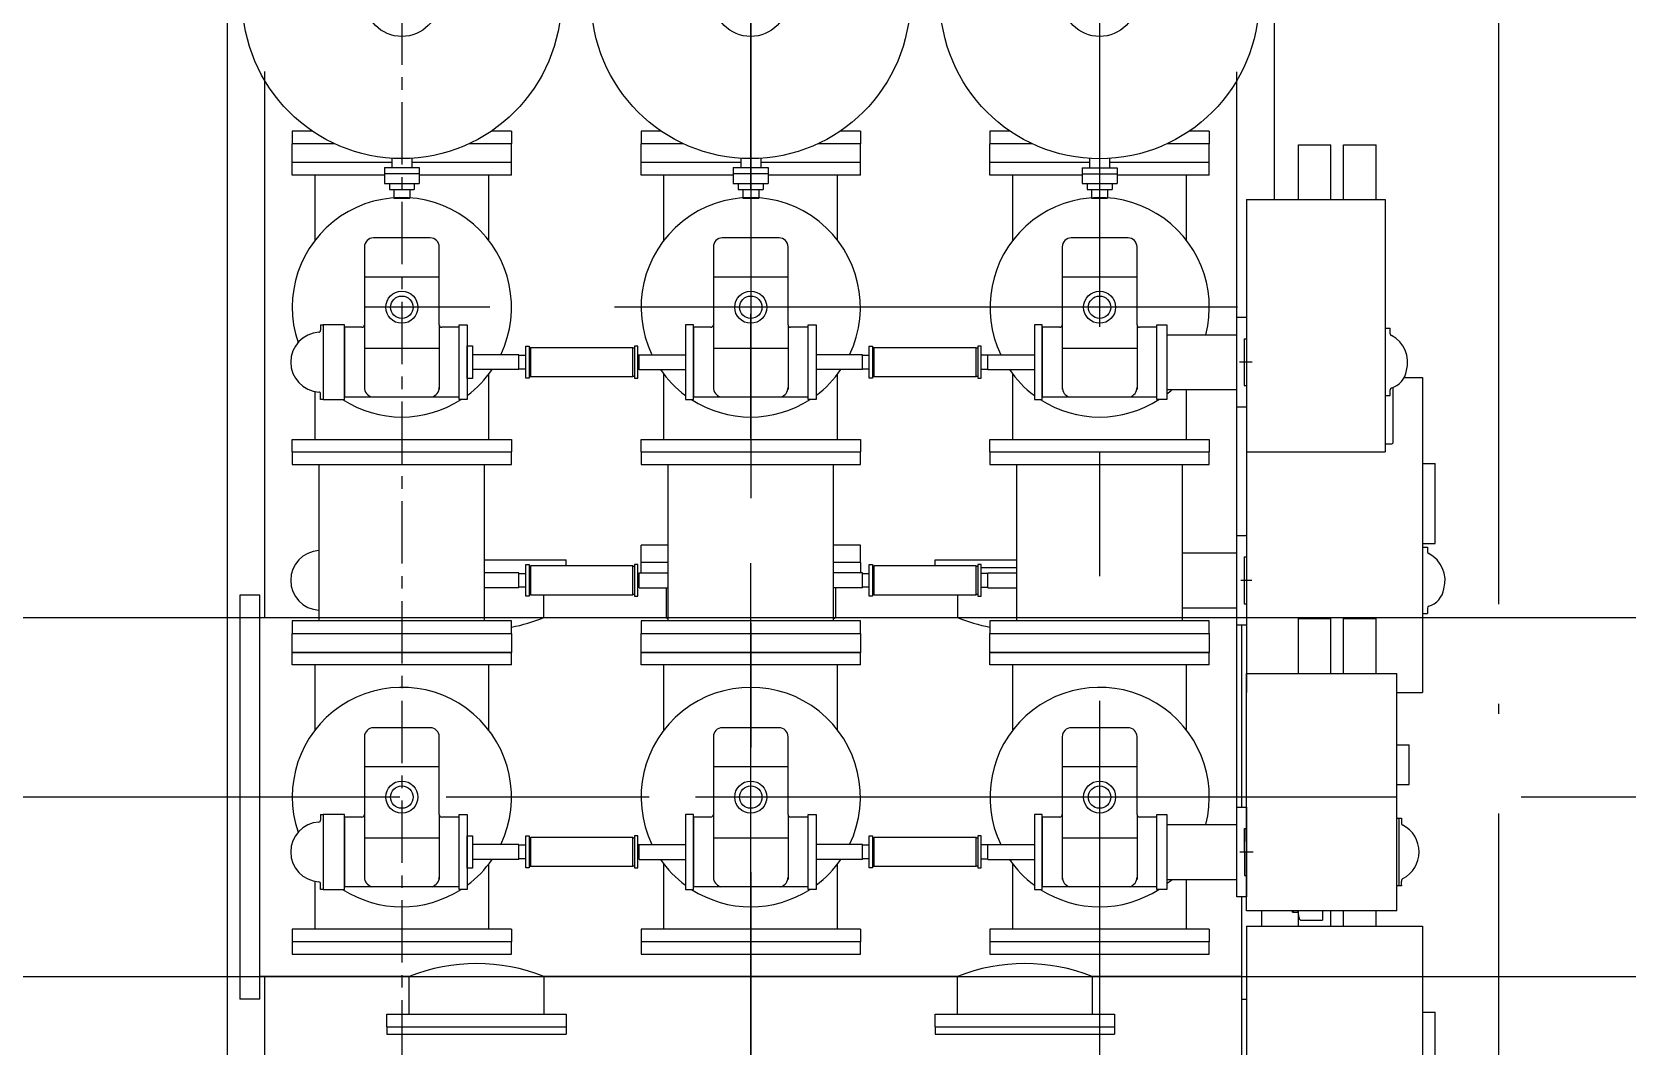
# Model space of a CAD drawing. Extents: x -61205 to 26665, y -81742 to 98141.
# Drawn here: x -16101 to -12901, y 65928 to 67962 of the extents above; entities that cross this region are included whole.
import ezdxf

# ---------------------------------------------------------------- set-up
doc = ezdxf.new("R2010")
doc.units = 0
doc.header["$LTSCALE"] = 1000
doc.header["$MEASUREMENT"] = 0
for name, pattern in [('CENTER', [2, 1.25, -0.25, 0.25, -0.25]), ('CENTER2', [1.125, 0.75, -0.125, 0.125, -0.125]), ('DOTE', [2.42, 2, -0.2, 0.02, -0.2]), ('G', [2, 1.25, -0.25, 0.25, -0.25])]:
    doc.linetypes.add(name, pattern=pattern)
doc.layers.get('0').update_dxf_attribs({"linetype": 'CONTINUOUS'})
doc.layers.get('DEFPOINTS').update_dxf_attribs({"linetype": 'CONTINUOUS'})
for name, color, linetype in [('01', 7, 'CONTINUOUS'), ('02', 1, 'CONTINUOUS'), ('05', 4, 'G'), ('DOTE', 7, 'CENTER')]:
    doc.layers.add(name, color=color, linetype=linetype)

# ---------------------------------------------------------------- blocks, each defined once
blk = doc.blocks.new('户内倒装PT俯视图')
at = {"layer": '01'}
for p, q in [((-515, 166), (-535, 166)), ((-535, 166), (-535, 0)), ((-515, 156), (-515, 166)), ((-515, 156), (-515, 0)), ((-340, 156), (-515, 156)), ((-340, 156), (-340, 78)), ((-340, -78), (-340, 78)), ((-340, 78), (-310.3, 78)), ((338, -35), (338, 35)), ((338, 35), (350, 35)), ((350, -35), (350, 35)), ((350, 35), (370, 35)), ((370, -35), (370, 35)), ((-535, -166), (-535, 0)), ((-515, -156), (-515, 0)), ((319.4, 20), (338, 20)), ((370, 25), (382, 25)), ((382, -25), (382, 25)), ((382, 16), (399, 16)), ((399, -16), (399, 16)), ((319.4, -20), (338, -20)), ((370, -25), (382, -25)), ((382, -16), (399, -16)), ((338, -35), (350, -35)), ((350, -35), (370, -35)), ((-340, -156), (-340, -78)), ((-340, -78), (-310.3, -78)), ((-515, -156), (-515, -166)), ((-340, -156), (-515, -156)), ((-515, -166), (-535, -166))]:
    blk.add_line(p, q, dxfattribs=at)
for radius in [320, 75, 37.5]:
    blk.add_circle((0, 0), radius, dxfattribs=at)
blk = doc.blocks.new('连接架1')
at = {"layer": '01'}
for p, q in [((-55, -20), (-55, -160)), ((55, -20), (55, -160))]:
    blk.add_line(p, q, dxfattribs=at)
for points in [[(-75, 0), (75, 0), (75, -20), (-75, -20)], [(-90, -160), (90, -160), (90, -180), (-90, -180)]]:
    blk.add_lwpolyline(points, close=True, dxfattribs=at)
blk = doc.blocks.new('角隔CJK机构2')
at = {"layer": '01'}
for p, q in [((-118, 0), (358, 0)), ((0, 4.5), (-47, 4.5)), ((-47, 4.5), (-47, 0)), ((0, 4.5), (47, 4.5)), ((47, 4.5), (21, 4.5)), ((47, 4.5), (47, 0)), ((358, 0), (358, -301)), ((-118, -301), (-118, 0)), ((-47, 0), (-47.5, 0)), ((47, 0), (47.5, 0)), ((-121, -91.9), (-121, -101.3)), ((-121, -91.9), (-119, -91.9)), ((-121, -91.9), (-121, -101.3)), ((-121, -94.9), (-121, -92.4)), ((-119, -91.9), (-118, -91.9)), ((-137, -110.1), (-137, -151.9)), ((-132.4, -105.1), (-123.7, -104.3)), ((358, -103.8), (468, -103.8)), ((468, -103.8), (468, -168.8)), ((-118, -151.9), (-137, -151.9)), ((358, -168.8), (468, -168.8)), ((358, -194.6), (468, -194.6)), ((468, -194.6), (468, -259.6)), ((358, -259.6), (468, -259.6)), ((-118, -301), (358, -301)), ((-68, -311), (-68, -301)), ((-68, -306), (68, -306)), ((-66.5, -311), (-68, -311)), ((-66.5, -311), (-59.5, -311)), ((-57.1, -311), (-59.5, -311)), ((68, -311), (57.1, -311)), ((68, -301), (68, -311)), ((135, -301), (135, -326)), ((215, -301), (215, -326)), ((135, -326), (215, -326))]:
    blk.add_line(p, q, dxfattribs=at)
for centre, radius, start, end in [((-132, -110.1), 5, 95, 180), ((-124, -101.3), 3, 275, 0), ((-57.1, -315), 4, 26.9444, 90), ((0, -286), 60, 206.9444, 333.0556), ((57.1, -315), 4, 90, 153.0556)]:
    blk.add_arc(centre, radius, start, end, dxfattribs=at)
at = {"layer": '05'}
blk.add_line((0, 13.7), (0, -13.2), dxfattribs=at)
blk = doc.blocks.new('轴连装配511125015H01')
at = {"layer": '01'}
for p, q in [((-29.5, -215), (-29.5, -10)), ((-29.5, -10), (29.5, -10)), ((-28.5, -7), (-28.5, -10)), ((28.5, -10), (28.5, -7)), ((29.5, -10), (29.5, -215)), ((-29.5, -215), (29.5, -215)), ((-28.5, -218), (-28.5, -215)), ((28.5, -215), (28.5, -218))]:
    blk.add_line(p, q, dxfattribs=at)
for points in [[(32, 0), (32, -7), (-32, -7), (-32, 0)], [(32, -225), (32, -218), (-32, -218), (-32, -225)]]:
    blk.add_lwpolyline(points, close=True, dxfattribs=at)
blk = doc.blocks.new('分合指示罩')
at = {"layer": '01'}
for p, q in [((-75, 5), (-63.9, 5)), ((-75, 0), (-75, 5)), ((75, 0), (-75, 0)), ((75, 5), (63.9, 5)), ((75, 5), (75, 0))]:
    blk.add_line(p, q, dxfattribs=at)
for centre, radius, start, end in [((0, 5), 60, 3.5833, 176.4167), ((-63.9, 9), 4, 270, 356.4167), ((63.9, 9), 4, 183.5833, 270)]:
    blk.add_arc(centre, radius, start, end, dxfattribs=at)
blk = doc.blocks.new('普通接地电动机构2')
at = {"layer": '01', "ltscale": 10}
for p, q in [((326, 0), (-180, 0)), ((-180, 0), (-180, -278)), ((-47, 5), (-47, 0)), ((47, 5), (-47, 5)), ((47, 5), (47, 0)), ((326, 0), (326, -278)), ((326, 0), (326, -278))]:
    blk.add_line(p, q, dxfattribs=at)
at = {"layer": '01'}
for p, q in [((326, -103.8), (436, -103.8)), ((436, -103.8), (436, -168.8)), ((326, -168.8), (436, -168.8)), ((326, -194.6), (436, -194.6)), ((436, -194.6), (436, -259.6)), ((326, -278), (-180, -278)), ((-163.9, -278), (-163.9, -290)), ((-163.9, -278), (-163.9, -290)), ((-156.9, -278), (-163.9, -278)), ((-80.3, -278), (-156.9, -278)), ((-66.5, -278.1), (-66.5, -288.1)), ((68, -278.1), (68, -288.1)), ((326, -259.6), (436, -259.6)), ((-159.9, -294), (-50.7, -294)), ((-66.5, -288.1), (-55.5, -288.1)), ((57.1, -288.1), (68, -288.1))]:
    blk.add_line(p, q, dxfattribs=at)
for centre, radius, start, end in [((-159.9, -290), 4, 180, 270), ((-55.5, -292.1), 4, 26.9444, 90), ((-10.7, -278.1), 43, 196.4381, 261.6634), ((0, -263.1), 60, 253.5961, 333.0556), ((57.1, -292.1), 4, 90, 153.0556)]:
    blk.add_arc(centre, radius, start, end, dxfattribs=at)
at = {"layer": '05', "color": 1, "linetype": 'CENTER2', "lineweight": -3}
blk.add_line((0, -11), (0, 14.5), dxfattribs=at)

msp = doc.modelspace()

# ---------------------------------------------------------------- linework, layer by layer
at = {"layer": '01'}
for p, q in [((-15633.954, 66787.665, -0.001), (-15633.954, 67882.087, -0.001)), ((-13683.954, 67389.603, -0.001), (-13683.954, 67881.964, -0.001)), ((-15538.328, 67762.603, -0.001), (-15578.954, 67762.603, -0.001)), ((-15578.954, 67762.603, -0.001), (-15578.954, 67737.603, -0.001)), ((-15138.954, 67762.603, -0.001), (-15179.58, 67762.603, -0.001)), ((-15138.954, 67762.603, -0.001), (-15138.954, 67737.603, -0.001)), ((-14878.954, 67762.603, -0.001), (-14878.954, 67737.603, -0.001)), ((-14838.328, 67762.603, -0.001), (-14878.954, 67762.603, -0.001)), ((-14438.954, 67762.603, -0.001), (-14479.58, 67762.603, -0.001)), ((-14438.954, 67762.603, -0.001), (-14438.954, 67737.603, -0.001)), ((-14178.954, 67762.603, -0.001), (-14178.954, 67737.603, -0.001)), ((-14138.328, 67762.603, -0.001), (-14178.954, 67762.603, -0.001)), ((-13738.954, 67762.603, -0.001), (-13779.58, 67762.603, -0.001)), ((-13738.954, 67762.603, -0.001), (-13738.954, 67737.603, -0.001)), ((-15578.954, 67699.603, -0.001), (-15578.954, 67737.603, -0.001)), ((-15494.232, 67737.603, -0.001), (-15578.954, 67737.603, -0.001)), ((-15138.954, 67737.603, -0.001), (-15223.677, 67737.603, -0.001)), ((-15138.954, 67699.603, -0.001), (-15138.954, 67737.603, -0.001)), ((-14878.954, 67699.603, -0.001), (-14878.954, 67737.603, -0.001)), ((-14794.232, 67737.603, -0.001), (-14878.954, 67737.603, -0.001)), ((-14438.954, 67737.603, -0.001), (-14523.677, 67737.603, -0.001)), ((-14438.954, 67699.603, -0.001), (-14438.954, 67737.603, -0.001)), ((-14178.954, 67699.603, -0.001), (-14178.954, 67737.603, -0.001)), ((-14094.232, 67737.603, -0.001), (-14178.954, 67737.603, -0.001)), ((-13738.954, 67737.603, -0.001), (-13823.677, 67737.603, -0.001)), ((-13738.954, 67699.603, -0.001), (-13738.954, 67737.603, -0.001)), ((-15578.954, 67674.603, -0.001), (-15578.954, 67699.603, -0.001)), ((-15378.954, 67699.603, -0.001), (-15578.954, 67699.603, -0.001)), ((-15138.954, 67699.603, -0.001), (-15338.954, 67699.603, -0.001)), ((-15138.954, 67674.603, -0.001), (-15138.954, 67699.603, -0.001)), ((-14678.954, 67699.603, -0.001), (-14878.954, 67699.603, -0.001)), ((-14878.954, 67674.603, -0.001), (-14878.954, 67699.603, -0.001)), ((-14438.954, 67699.603, -0.001), (-14638.954, 67699.603, -0.001)), ((-14438.954, 67674.603, -0.001), (-14438.954, 67699.603, -0.001)), ((-14178.954, 67674.603, -0.001), (-14178.954, 67699.603, -0.001)), ((-13978.954, 67699.603, -0.001), (-14178.954, 67699.603, -0.001)), ((-13738.954, 67699.603, -0.001), (-13938.954, 67699.603, -0.001)), ((-13738.954, 67674.603, -0.001), (-13738.954, 67699.603, -0.001)), ((-15393.954, 67674.603, -0.001), (-15578.954, 67674.603, -0.001)), ((-15533.154, 67543.97, -0.001), (-15533.154, 67674.603, -0.001)), ((-15138.954, 67674.603, -0.001), (-15323.954, 67674.603, -0.001)), ((-15184.754, 67543.97, -0.001), (-15184.754, 67674.603, -0.001)), ((-14693.954, 67674.603, -0.001), (-14878.954, 67674.603, -0.001)), ((-14833.154, 67543.97, -0.001), (-14833.154, 67674.603, -0.001)), ((-14438.954, 67674.603, -0.001), (-14623.954, 67674.603, -0.001)), ((-14484.754, 67543.97, -0.001), (-14484.754, 67674.603, -0.001)), ((-13993.954, 67674.603, -0.001), (-14178.954, 67674.603, -0.001)), ((-14133.154, 67543.97, -0.001), (-14133.154, 67674.603, -0.001)), ((-13738.954, 67674.603, -0.001), (-13923.954, 67674.603, -0.001)), ((-13784.754, 67543.97, -0.001), (-13784.754, 67674.603, -0.001)), ((-15301.954, 67548.603, -0.001), (-15415.954, 67548.603, -0.001)), ((-14601.954, 67548.603, -0.001), (-14715.954, 67548.603, -0.001)), ((-13901.954, 67548.603, -0.001), (-14015.954, 67548.603, -0.001)), ((-15433.954, 67530.603, -0.001), (-15433.954, 67374.603, -0.001)), ((-15283.954, 67374.603, -0.001), (-15283.954, 67530.603, -0.001)), ((-14733.954, 67530.603, -0.001), (-14733.954, 67374.603, -0.001)), ((-14583.954, 67374.603, -0.001), (-14583.954, 67530.603, -0.001)), ((-14033.954, 67530.603, -0.001), (-14033.954, 67374.603, -0.001)), ((-13883.954, 67374.603, -0.001), (-13883.954, 67530.603, -0.001)), ((-15433.954, 67470.596, -0.001), (-15283.954, 67470.596, -0.001)), ((-14733.954, 67470.596, -0.001), (-14583.954, 67470.596, -0.001)), ((-14033.954, 67470.596, -0.001), (-13883.954, 67470.596, -0.001)), ((-15516.954, 67374.603, -0.001), (-15516.954, 67224.603, -0.001)), ((-15473.954, 67374.603, -0.001), (-15516.954, 67374.603, -0.001)), ((-15473.954, 67224.603, -0.001), (-15473.954, 67374.603, -0.001)), ((-15433.968, 67374.231, -0.001), (-15433.954, 67299.603, -0.001)), ((-15283.94, 67374.231, -0.001), (-15283.954, 67299.603, -0.001)), ((-14733.968, 67374.231, -0.001), (-14733.954, 67299.603, -0.001)), ((-14583.94, 67374.231, -0.001), (-14583.954, 67299.603, -0.001)), ((-14033.968, 67374.231, -0.001), (-14033.954, 67299.603, -0.001)), ((-13883.94, 67374.231, -0.001), (-13883.954, 67299.603, -0.001)), ((-15473.954, 67369.603, -0.001), (-15473.954, 67229.603, -0.001)), ((-15438.954, 67369.603, -0.001), (-15473.954, 67369.603, -0.001)), ((-15243.954, 67369.603, -0.001), (-15278.954, 67369.603, -0.001)), ((-15243.954, 67225.103, -0.001), (-15243.954, 67369.603, -0.001)), ((-14773.954, 67369.603, -0.001), (-14773.954, 67229.603, -0.001)), ((-14738.954, 67369.603, -0.001), (-14773.954, 67369.603, -0.001)), ((-14543.954, 67369.603, -0.001), (-14578.954, 67369.603, -0.001)), ((-14543.954, 67225.103, -0.001), (-14543.954, 67369.603, -0.001)), ((-14038.954, 67369.603, -0.001), (-14073.954, 67369.603, -0.001)), ((-14073.954, 67369.603, -0.001), (-14073.954, 67229.603, -0.001)), ((-13843.954, 67369.603, -0.001), (-13878.954, 67369.603, -0.001)), ((-13843.954, 67225.103, -0.001), (-13843.954, 67369.603, -0.001)), ((-15433.909, 67327.793, -0.001), (-15283.999, 67327.621, -0.001)), ((-15227.954, 67267.103, -0.001), (-15227.954, 67332.103, -0.001)), ((-15227.954, 67332.103, -0.001), (-15216.954, 67332.103, -0.001)), ((-15216.954, 67332.103, -0.001), (-15216.954, 67267.103, -0.001)), ((-15123.954, 67314.603, -0.001), (-15216.954, 67314.603, -0.001)), ((-15123.954, 67284.603, -0.001), (-15123.954, 67314.603, -0.001)), ((-15123.954, 67285.603, -0.001), (-15123.954, 67313.603, -0.001)), ((-15123.954, 67313.603, -0.001), (-15110.454, 67313.603, -0.001)), ((-14882.954, 67313.603, -0.001), (-14885.454, 67313.603, -0.001)), ((-14882.954, 67284.603, -0.001), (-14882.954, 67314.603, -0.001)), ((-14882.954, 67314.603, -0.001), (-14789.954, 67314.603, -0.001)), ((-14882.954, 67285.603, -0.001), (-14882.954, 67313.603, -0.001)), ((-14733.909, 67327.793, -0.001), (-14583.999, 67327.621, -0.001)), ((-14434.954, 67314.603, -0.001), (-14527.954, 67314.603, -0.001)), ((-14434.954, 67284.603, -0.001), (-14434.954, 67314.603, -0.001)), ((-14434.954, 67313.603, -0.001), (-14421.454, 67313.603, -0.001)), ((-14434.954, 67285.603, -0.001), (-14434.954, 67313.603, -0.001)), ((-14182.954, 67313.603, -0.001), (-14196.454, 67313.603, -0.001)), ((-14182.954, 67314.603, -0.001), (-14089.954, 67314.603, -0.001)), ((-14182.954, 67284.603, -0.001), (-14182.954, 67314.603, -0.001)), ((-14182.954, 67285.603, -0.001), (-14182.954, 67313.603, -0.001)), ((-14033.909, 67327.793, -0.001), (-13883.999, 67327.621, -0.001)), ((-15433.954, 67299.603, -0.001), (-15433.954, 67244.603, -0.001)), ((-15283.954, 67299.603, -0.001), (-15283.954, 67244.603, -0.001)), ((-15123.954, 67284.603, -0.001), (-15216.954, 67284.603, -0.001)), ((-15110.454, 67285.603, -0.001), (-15123.954, 67285.603, -0.001)), ((-14885.454, 67285.603, -0.001), (-14882.954, 67285.603, -0.001)), ((-14882.954, 67284.603, -0.001), (-14789.954, 67284.603, -0.001)), ((-14733.954, 67299.603, -0.001), (-14733.954, 67244.603, -0.001)), ((-14583.954, 67299.603, -0.001), (-14583.954, 67244.603, -0.001)), ((-14434.954, 67284.603, -0.001), (-14527.954, 67284.603, -0.001)), ((-14421.454, 67285.603, -0.001), (-14434.954, 67285.603, -0.001)), ((-14196.454, 67285.603, -0.001), (-14182.954, 67285.603, -0.001)), ((-14182.954, 67284.603, -0.001), (-14089.954, 67284.603, -0.001)), ((-14033.954, 67299.603, -0.001), (-14033.954, 67244.603, -0.001)), ((-13883.954, 67299.603, -0.001), (-13883.954, 67244.603, -0.001)), ((-15216.954, 67267.103, -0.001), (-15227.954, 67267.103, -0.001)), ((-15184.754, 67144.603, -0.001), (-15184.754, 67275.237, -0.001)), ((-14833.154, 67144.603, -0.001), (-14833.154, 67275.237, -0.001)), ((-14484.754, 67144.603, -0.001), (-14484.754, 67275.237, -0.001)), ((-14133.154, 67144.603, -0.001), (-14133.154, 67275.237, -0.001)), ((-13784.754, 67144.603, -0.001), (-13784.754, 67244.603, -0.001)), ((-13310.954, 67269.165, -0.001), (-13310.954, 66637.165, -0.001)), ((-15533.154, 67144.603, -0.001), (-15533.154, 67240.658, -0.001)), ((-15516.954, 67224.603, -0.001), (-15473.954, 67224.603, -0.001)), ((-15243.954, 67229.603, -0.001), (-15473.954, 67229.603, -0.001)), ((-14543.954, 67229.603, -0.001), (-14773.954, 67229.603, -0.001)), ((-13843.954, 67229.603, -0.001), (-14073.954, 67229.603, -0.001)), ((-13683.954, 66952.165, -0.001), (-13683.954, 67209.603, -0.001)), ((-15578.954, 67119.603, -0.001), (-15578.954, 67144.603, -0.001)), ((-15578.954, 67144.603, -0.001), (-15138.954, 67144.603, -0.001)), ((-15578.954, 67119.603, -0.001), (-15578.954, 67094.603, -0.001)), ((-15578.954, 67119.603, -0.001), (-15138.954, 67119.603, -0.001)), ((-15138.954, 67144.603, -0.001), (-15138.954, 67119.603, -0.001)), ((-15138.954, 67094.603, -0.001), (-15138.954, 67119.603, -0.001)), ((-14878.954, 67119.603, -0.001), (-14878.954, 67144.603, -0.001)), ((-14878.954, 67144.603, -0.001), (-14438.954, 67144.603, -0.001)), ((-14878.954, 67119.603, -0.001), (-14878.954, 67094.603, -0.001)), ((-14878.954, 67119.603, -0.001), (-14438.954, 67119.603, -0.001)), ((-14438.954, 67144.603, -0.001), (-14438.954, 67119.603, -0.001)), ((-14438.954, 67094.603, -0.001), (-14438.954, 67119.603, -0.001)), ((-14178.954, 67144.603, -0.001), (-13738.954, 67144.603, -0.001)), ((-14178.954, 67119.603, -0.001), (-14178.954, 67144.603, -0.001)), ((-14178.954, 67119.603, -0.001), (-13738.954, 67119.603, -0.001)), ((-14178.954, 67119.603, -0.001), (-14178.954, 67094.603, -0.001)), ((-13738.954, 67144.603, -0.001), (-13738.954, 67119.603, -0.001)), ((-13738.954, 67094.603, -0.001), (-13738.954, 67119.603, -0.001)), ((-15578.954, 67094.603, -0.001), (-15138.954, 67094.603, -0.001)), ((-14878.954, 67094.603, -0.001), (-14438.954, 67094.603, -0.001)), ((-14178.954, 67094.603, -0.001), (-13738.954, 67094.603, -0.001)), ((-13310.954, 67096.165, -0.001), (-13285.905, 67096.165, -0.001)), ((-13310.954, 67096.165, -0.001), (-13285.905, 67096.165, -0.001)), ((-13285.905, 66936.165, -0.001), (-13285.905, 67096.165, -0.001)), ((-14878.954, 66897.665, -0.001), (-14878.954, 66932.665, -0.001)), ((-14824.954, 66932.665, -0.001), (-14878.954, 66932.665, -0.001)), ((-14438.954, 66932.665, -0.001), (-14492.954, 66932.665, -0.001)), ((-14438.954, 66897.665, -0.001), (-14438.954, 66932.665, -0.001)), ((-13310.954, 66936.165, -0.001), (-13285.905, 66936.165, -0.001)), ((-13310.875, 66928.622, -0.001), (-13300.875, 66928.622, -0.001)), ((-13300.875, 66928.622, -0.001), (-13300.875, 66919.218, -0.001)), ((-15192.954, 66903.103, -0.001), (-15028.954, 66903.103, -0.001)), ((-15028.954, 66891.665, -0.001), (-15028.954, 66903.103, -0.001)), ((-14878.954, 66877.165, -0.001), (-14878.954, 66897.665, -0.001)), ((-14824.954, 66897.665, -0.001), (-14878.954, 66897.665, -0.001)), ((-14438.954, 66897.665, -0.001), (-14492.954, 66897.665, -0.001)), ((-14438.954, 66897.665, -0.001), (-14438.954, 66877.165, -0.001)), ((-14288.954, 66903.103, -0.001), (-14124.954, 66903.103, -0.001)), ((-14288.954, 66891.665, -0.001), (-14288.954, 66903.103, -0.001)), ((-13792.954, 66917.165, -0.001), (-13683.954, 66917.165, -0.001)), ((-15123.954, 66877.165, -0.001), (-15192.954, 66877.165, -0.001)), ((-15123.954, 66847.165, -0.001), (-15123.954, 66877.165, -0.001)), ((-15123.954, 66876.165, -0.001), (-15110.454, 66876.165, -0.001)), ((-15123.954, 66848.165, -0.001), (-15123.954, 66876.165, -0.001)), ((-14882.954, 66876.165, -0.001), (-14885.454, 66876.165, -0.001)), ((-14882.954, 66847.165, -0.001), (-14882.954, 66877.165, -0.001)), ((-14882.954, 66877.165, -0.001), (-14824.954, 66877.165, -0.001)), ((-14882.954, 66848.165, -0.001), (-14882.954, 66876.165, -0.001)), ((-14434.954, 66877.165, -0.001), (-14492.954, 66877.165, -0.001)), ((-14434.954, 66847.165, -0.001), (-14434.954, 66877.165, -0.001)), ((-14434.954, 66876.165, -0.001), (-14421.454, 66876.165, -0.001)), ((-14434.954, 66848.165, -0.001), (-14434.954, 66876.165, -0.001)), ((-14196.454, 66888.103, -0.001), (-14124.954, 66888.103, -0.001)), ((-14182.954, 66876.165, -0.001), (-14196.454, 66876.165, -0.001)), ((-14182.954, 66877.165, -0.001), (-14124.954, 66877.165, -0.001)), ((-14182.954, 66847.165, -0.001), (-14182.954, 66877.165, -0.001)), ((-14182.954, 66848.165, -0.001), (-14182.954, 66876.165, -0.001)), ((-15683.954, 66832.665, -0.001), (-15683.954, 66022.665, -0.001)), ((-15643.954, 66832.665, -0.001), (-15683.954, 66832.665, -0.001)), ((-15643.954, 66022.665, -0.001), (-15643.954, 66832.665, -0.001)), ((-15123.954, 66847.165, -0.001), (-15192.954, 66847.165, -0.001)), ((-15110.454, 66848.165, -0.001), (-15123.954, 66848.165, -0.001)), ((-15073.954, 66787.665, -0.001), (-15073.954, 66832.665, -0.001)), ((-14885.454, 66848.165, -0.001), (-14882.954, 66848.165, -0.001)), ((-14882.954, 66847.165, -0.001), (-14824.954, 66847.165, -0.001)), ((-14828.954, 66847.165, -0.001), (-14828.954, 66787.665, -0.001)), ((-14434.954, 66847.165, -0.001), (-14492.954, 66847.165, -0.001)), ((-14488.954, 66847.165, -0.001), (-14488.954, 66787.665, -0.001)), ((-14421.454, 66848.165, -0.001), (-14434.954, 66848.165, -0.001)), ((-14243.954, 66832.665, -0.001), (-14243.954, 66787.665, -0.001)), ((-14196.454, 66848.165, -0.001), (-14182.954, 66848.165, -0.001)), ((-14182.954, 66847.165, -0.001), (-14124.954, 66847.165, -0.001)), ((-13792.954, 66807.165, -0.001), (-13683.954, 66807.165, -0.001)), ((-13310.875, 66795.708, -0.001), (-13300.875, 66795.708, -0.001)), ((-13300.875, 66806.655, -0.001), (-13300.875, 66795.708, -0.001)), ((-32331.954, 66787.665, -0.001), (-7608.954, 66787.665, -0.001)), ((-15643.954, 66787.665, -0.001), (-15524.954, 66787.665, -0.001)), ((-15578.954, 66780.665, -0.001), (-15578.954, 66755.665, -0.001)), ((-15138.954, 66780.665, -0.001), (-15578.954, 66780.665, -0.001)), ((-15138.954, 66755.665, -0.001), (-15138.954, 66780.665, -0.001)), ((-15073.954, 66787.665, -0.001), (-14828.954, 66787.665, -0.001)), ((-14878.954, 66780.665, -0.001), (-14878.954, 66755.665, -0.001)), ((-14438.954, 66780.665, -0.001), (-14878.954, 66780.665, -0.001)), ((-14488.954, 66787.665, -0.001), (-14243.954, 66787.665, -0.001)), ((-14438.954, 66755.665, -0.001), (-14438.954, 66780.665, -0.001)), ((-13738.954, 66780.665, -0.001), (-14178.954, 66780.665, -0.001)), ((-14178.954, 66780.665, -0.001), (-14178.954, 66755.665, -0.001)), ((-13792.954, 66787.665, -0.001), (-13683.954, 66787.665, -0.001)), ((-13738.954, 66755.665, -0.001), (-13738.954, 66780.665, -0.001)), ((-13683.954, 66407.665, -0.001), (-13683.954, 66772.165, -0.001)), ((-13673.954, 66407.665, -0.001), (-13673.954, 66772.165, -0.001)), ((-15578.954, 66717.665, -0.001), (-15578.954, 66755.665, -0.001)), ((-15578.954, 66755.665, -0.001), (-15138.954, 66755.665, -0.001)), ((-15138.954, 66755.665, -0.001), (-15138.954, 66717.665, -0.001)), ((-14878.954, 66717.665, -0.001), (-14878.954, 66755.665, -0.001)), ((-14878.954, 66755.665, -0.001), (-14438.954, 66755.665, -0.001)), ((-14438.954, 66755.665, -0.001), (-14438.954, 66717.665, -0.001)), ((-14178.954, 66755.665, -0.001), (-13738.954, 66755.665, -0.001)), ((-14178.954, 66717.665, -0.001), (-14178.954, 66755.665, -0.001)), ((-13738.954, 66755.665, -0.001), (-13738.954, 66717.665, -0.001)), ((-15578.954, 66692.665, -0.001), (-15578.954, 66717.665, -0.001)), ((-15578.954, 66717.665, -0.001), (-15138.954, 66717.665, -0.001)), ((-15138.954, 66717.665, -0.001), (-15578.954, 66717.665, -0.001)), ((-15138.954, 66692.665, -0.001), (-15138.954, 66717.665, -0.001)), ((-14878.954, 66692.665, -0.001), (-14878.954, 66717.665, -0.001)), ((-14878.954, 66717.665, -0.001), (-14438.954, 66717.665, -0.001)), ((-14438.954, 66717.665, -0.001), (-14878.954, 66717.665, -0.001)), ((-14438.954, 66692.665, -0.001), (-14438.954, 66717.665, -0.001)), ((-14178.954, 66717.665, -0.001), (-13738.954, 66717.665, -0.001)), ((-13738.954, 66717.665, -0.001), (-14178.954, 66717.665, -0.001)), ((-14178.954, 66692.665, -0.001), (-14178.954, 66717.665, -0.001)), ((-13738.954, 66692.665, -0.001), (-13738.954, 66717.665, -0.001)), ((-15138.954, 66692.665, -0.001), (-15578.954, 66692.665, -0.001)), ((-15533.154, 66562.031, -0.001), (-15533.154, 66692.665, -0.001)), ((-15184.754, 66562.031, -0.001), (-15184.754, 66692.665, -0.001)), ((-14438.954, 66692.665, -0.001), (-14878.954, 66692.665, -0.001)), ((-14833.154, 66562.031, -0.001), (-14833.154, 66692.665, -0.001)), ((-14484.754, 66562.031, -0.001), (-14484.754, 66692.665, -0.001)), ((-13738.954, 66692.665, -0.001), (-14178.954, 66692.665, -0.001)), ((-14133.154, 66562.031, -0.001), (-14133.154, 66692.665, -0.001)), ((-13784.754, 66562.031, -0.001), (-13784.754, 66692.665, -0.001)), ((-15433.954, 66548.665, -0.001), (-15433.954, 66392.665, -0.001)), ((-15301.954, 66566.665, -0.001), (-15415.954, 66566.665, -0.001)), ((-15283.954, 66392.665, -0.001), (-15283.954, 66548.665, -0.001)), ((-14733.954, 66548.665, -0.001), (-14733.954, 66392.665, -0.001)), ((-14601.954, 66566.665, -0.001), (-14715.954, 66566.665, -0.001)), ((-14583.954, 66392.665, -0.001), (-14583.954, 66548.665, -0.001)), ((-14033.954, 66548.665, -0.001), (-14033.954, 66392.665, -0.001)), ((-13901.954, 66566.665, -0.001), (-14015.954, 66566.665, -0.001)), ((-13883.954, 66392.665, -0.001), (-13883.954, 66548.665, -0.001)), ((-15433.954, 66488.657, -0.001), (-15283.954, 66488.657, -0.001)), ((-14733.954, 66488.657, -0.001), (-14583.954, 66488.657, -0.001)), ((-14033.954, 66488.657, -0.001), (-13883.954, 66488.657, -0.001)), ((-15516.954, 66392.665, -0.001), (-15516.954, 66242.665, -0.001)), ((-15473.954, 66392.665, -0.001), (-15516.954, 66392.665, -0.001)), ((-15473.954, 66242.665, -0.001), (-15473.954, 66392.665, -0.001)), ((-15438.954, 66387.665, -0.001), (-15473.954, 66387.665, -0.001)), ((-15473.954, 66387.665, -0.001), (-15473.954, 66247.665, -0.001)), ((-15433.968, 66392.292, -0.001), (-15433.954, 66317.665, -0.001)), ((-15283.94, 66392.292, -0.001), (-15283.954, 66317.665, -0.001)), ((-15243.954, 66387.665, -0.001), (-15278.954, 66387.665, -0.001)), ((-15243.954, 66243.165, -0.001), (-15243.954, 66387.665, -0.001)), ((-14773.954, 66387.665, -0.001), (-14773.954, 66247.665, -0.001)), ((-14738.954, 66387.665, -0.001), (-14773.954, 66387.665, -0.001)), ((-14733.968, 66392.292, -0.001), (-14733.954, 66317.665, -0.001)), ((-14583.94, 66392.292, -0.001), (-14583.954, 66317.665, -0.001)), ((-14543.954, 66387.665, -0.001), (-14578.954, 66387.665, -0.001)), ((-14543.954, 66243.165, -0.001), (-14543.954, 66387.665, -0.001)), ((-14038.954, 66387.665, -0.001), (-14073.954, 66387.665, -0.001)), ((-14073.954, 66387.665, -0.001), (-14073.954, 66247.665, -0.001)), ((-14033.968, 66392.292, -0.001), (-14033.954, 66317.665, -0.001)), ((-13883.94, 66392.292, -0.001), (-13883.954, 66317.665, -0.001)), ((-13843.954, 66387.665, -0.001), (-13878.954, 66387.665, -0.001)), ((-13843.954, 66243.165, -0.001), (-13843.954, 66387.665, -0.001)), ((-15227.954, 66285.165, -0.001), (-15227.954, 66350.165, -0.001)), ((-15227.954, 66350.165, -0.001), (-15216.954, 66350.165, -0.001)), ((-15216.954, 66350.165, -0.001), (-15216.954, 66285.165, -0.001)), ((-15433.954, 66317.665, -0.001), (-15433.954, 66262.665, -0.001)), ((-15433.909, 66345.855, -0.001), (-15283.999, 66345.683, -0.001)), ((-15283.954, 66317.665, -0.001), (-15283.954, 66262.665, -0.001)), ((-15123.954, 66332.665, -0.001), (-15216.954, 66332.665, -0.001)), ((-15123.954, 66302.665, -0.001), (-15123.954, 66332.665, -0.001)), ((-15123.954, 66331.665, -0.001), (-15110.454, 66331.665, -0.001)), ((-15123.954, 66303.665, -0.001), (-15123.954, 66331.665, -0.001)), ((-14882.954, 66331.665, -0.001), (-14885.454, 66331.665, -0.001)), ((-14882.954, 66302.665, -0.001), (-14882.954, 66332.665, -0.001)), ((-14882.954, 66332.665, -0.001), (-14789.954, 66332.665, -0.001)), ((-14882.954, 66303.665, -0.001), (-14882.954, 66331.665, -0.001)), ((-14733.954, 66317.665, -0.001), (-14733.954, 66262.665, -0.001)), ((-14733.909, 66345.855, -0.001), (-14583.999, 66345.683, -0.001)), ((-14583.954, 66317.665, -0.001), (-14583.954, 66262.665, -0.001)), ((-14434.954, 66332.665, -0.001), (-14527.954, 66332.665, -0.001)), ((-14434.954, 66302.665, -0.001), (-14434.954, 66332.665, -0.001)), ((-14434.954, 66331.665, -0.001), (-14421.454, 66331.665, -0.001)), ((-14434.954, 66303.665, -0.001), (-14434.954, 66331.665, -0.001)), ((-14182.954, 66331.665, -0.001), (-14196.454, 66331.665, -0.001)), ((-14182.954, 66332.665, -0.001), (-14089.954, 66332.665, -0.001)), ((-14182.954, 66302.665, -0.001), (-14182.954, 66332.665, -0.001)), ((-14182.954, 66303.665, -0.001), (-14182.954, 66331.665, -0.001)), ((-14033.954, 66317.665, -0.001), (-14033.954, 66262.665, -0.001)), ((-14033.909, 66345.855, -0.001), (-13883.999, 66345.683, -0.001)), ((-13883.954, 66317.665, -0.001), (-13883.954, 66262.665, -0.001)), ((-15216.954, 66285.165, -0.001), (-15227.954, 66285.165, -0.001)), ((-15123.954, 66302.665, -0.001), (-15216.954, 66302.665, -0.001)), ((-15184.754, 66162.665, -0.001), (-15184.754, 66293.298, -0.001)), ((-15110.454, 66303.665, -0.001), (-15123.954, 66303.665, -0.001)), ((-14885.454, 66303.665, -0.001), (-14882.954, 66303.665, -0.001)), ((-14882.954, 66302.665, -0.001), (-14789.954, 66302.665, -0.001)), ((-14833.154, 66162.665, -0.001), (-14833.154, 66293.298, -0.001)), ((-14434.954, 66302.665, -0.001), (-14527.954, 66302.665, -0.001)), ((-14484.754, 66162.665, -0.001), (-14484.754, 66293.298, -0.001)), ((-14421.454, 66303.665, -0.001), (-14434.954, 66303.665, -0.001)), ((-14196.454, 66303.665, -0.001), (-14182.954, 66303.665, -0.001)), ((-14182.954, 66302.665, -0.001), (-14089.954, 66302.665, -0.001)), ((-14133.154, 66162.665, -0.001), (-14133.154, 66293.298, -0.001)), ((-15533.154, 66162.665, -0.001), (-15533.154, 66258.72, -0.001)), ((-13784.754, 66162.665, -0.001), (-13784.754, 66262.665, -0.001)), ((-15516.954, 66242.665, -0.001), (-15473.954, 66242.665, -0.001)), ((-15243.954, 66247.665, -0.001), (-15473.954, 66247.665, -0.001)), ((-14543.954, 66247.665, -0.001), (-14773.954, 66247.665, -0.001)), ((-13843.954, 66247.665, -0.001), (-14073.954, 66247.665, -0.001)), ((-13673.954, 66022.665, -0.001), (-13673.954, 66227.665, -0.001)), ((-13673.954, 65852.165, -0.001), (-13673.954, 66227.665, -0.001)), ((-13633.954, 66199.665, -0.001), (-13633.954, 66169.165, -0.001)), ((-13560.152, 66169.165, -0.001), (-13560.152, 66199.665, -0.001)), ((-13495.152, 66169.165, -0.001), (-13495.152, 66199.665, -0.001)), ((-13469.334, 66169.165, -0.001), (-13469.334, 66199.665, -0.001)), ((-13404.334, 66169.165, -0.001), (-13404.334, 66199.665, -0.001)), ((-15578.954, 66162.665, -0.001), (-15578.954, 66137.665, -0.001)), ((-15138.954, 66162.665, -0.001), (-15578.954, 66162.665, -0.001)), ((-15138.954, 66162.665, -0.001), (-15138.954, 66137.665, -0.001)), ((-14878.954, 66162.665, -0.001), (-14878.954, 66137.665, -0.001)), ((-14438.954, 66162.665, -0.001), (-14878.954, 66162.665, -0.001)), ((-14438.954, 66162.665, -0.001), (-14438.954, 66137.665, -0.001)), ((-13738.954, 66162.665, -0.001), (-14178.954, 66162.665, -0.001)), ((-14178.954, 66162.665, -0.001), (-14178.954, 66137.665, -0.001)), ((-13738.954, 66162.665, -0.001), (-13738.954, 66137.665, -0.001)), ((-13310.954, 66169.165, -0.001), (-13310.954, 65537.165, -0.001)), ((-15578.954, 66137.665, -0.001), (-15578.954, 66112.665, -0.001)), ((-15138.954, 66137.665, -0.001), (-15578.954, 66137.665, -0.001)), ((-15138.954, 66112.665, -0.001), (-15138.954, 66137.665, -0.001)), ((-14878.954, 66137.665, -0.001), (-14878.954, 66112.665, -0.001)), ((-14438.954, 66137.665, -0.001), (-14878.954, 66137.665, -0.001)), ((-14438.954, 66112.665, -0.001), (-14438.954, 66137.665, -0.001)), ((-13738.954, 66137.665, -0.001), (-14178.954, 66137.665, -0.001)), ((-14178.954, 66137.665, -0.001), (-14178.954, 66112.665, -0.001)), ((-13738.954, 66112.665, -0.001), (-13738.954, 66137.665, -0.001)), ((-15578.954, 66112.665, -0.001), (-15138.954, 66112.665, -0.001)), ((-14878.954, 66112.665, -0.001), (-14438.954, 66112.665, -0.001)), ((-14178.954, 66112.665, -0.001), (-13738.954, 66112.665, -0.001)), ((-32329.981, 66067.665, 0.006), (-7608.954, 66067.665, 0.002)), ((-15343.954, 66067.665, -0.001), (-15643.954, 66067.665, -0.001)), ((-15633.954, 65687.665, -0.001), (-15633.954, 66067.665, -0.001)), ((-15343.954, 65992.227, -0.001), (-15343.954, 66067.665, -0.001)), ((-15073.954, 66067.665, -0.001), (-15073.954, 65992.227, -0.001)), ((-14243.954, 66067.665, -0.001), (-15073.954, 66067.665, -0.001)), ((-14243.954, 65992.227, -0.001), (-14243.954, 66067.665, -0.001)), ((-13973.954, 66067.665, -0.001), (-13973.954, 65992.227, -0.001)), ((-13673.954, 66067.665, -0.001), (-13973.954, 66067.665, -0.001)), ((-15643.954, 66022.665, -0.001), (-15683.954, 66022.665, -0.001)), ((-13673.954, 66022.665, -0.001), (-13663.954, 66022.665, -0.001)), ((-13310.954, 65996.165, -0.001), (-13285.905, 65996.165, -0.001)), ((-13310.954, 65996.165, -0.001), (-13285.905, 65996.165, -0.001)), ((-13285.905, 65836.165, -0.001), (-13285.905, 65996.165, -0.001)), ((-15388.954, 65992.227, -0.001), (-15028.954, 65992.227, -0.001)), ((-15388.954, 65967.227, -0.001), (-15388.954, 65992.227, -0.001)), ((-15388.954, 65967.227, -0.001), (-15388.954, 65952.227, -0.001)), ((-15388.954, 65967.227, -0.001), (-15028.954, 65967.227, -0.001)), ((-15028.954, 65992.227, -0.001), (-15028.954, 65967.227, -0.001)), ((-15028.954, 65967.227, -0.001), (-15028.954, 65952.227, -0.001)), ((-14288.954, 65992.227, -0.001), (-13928.954, 65992.227, -0.001)), ((-14288.954, 65967.227, -0.001), (-14288.954, 65992.227, -0.001)), ((-14288.954, 65967.227, -0.001), (-14288.954, 65952.227, -0.001)), ((-14288.954, 65967.227, -0.001), (-13928.954, 65967.227, -0.001)), ((-13928.954, 65992.227, -0.001), (-13928.954, 65967.227, -0.001)), ((-13928.954, 65967.227, -0.001), (-13928.954, 65952.227, -0.001)), ((-15388.954, 65952.227, -0.001), (-15028.954, 65952.227, -0.001)), ((-14288.954, 65952.227, -0.001), (-13928.954, 65952.227, -0.001))]:
    msp.add_line(p, q, dxfattribs=at)
at = {"layer": '01', "ltscale": 10}
for p, q in [((-13663.954, 67269.165, -0.001), (-13663.954, 66637.165, -0.001)), ((-13347.63, 67269.165, -0.001), (-13310.954, 67269.165, -0.001)), ((-13668.954, 66909.165, -0.001), (-13663.954, 66909.165, -0.001)), ((-13668.954, 66909.165, -0.001), (-13668.954, 66815.165, -0.001)), ((-13668.954, 66909.115, -0.001), (-13663.954, 66909.115, -0.001)), ((-13668.954, 66909.115, -0.001), (-13668.954, 66815.115, -0.001)), ((-13668.954, 66815.165, -0.001), (-13663.954, 66815.165, -0.001)), ((-13668.954, 66815.115, -0.001), (-13663.954, 66815.115, -0.001)), ((-13362.954, 66637.165, -0.001), (-13310.954, 66637.165, -0.001)), ((-13663.954, 66169.165, -0.001), (-13310.954, 66169.165, -0.001)), ((-13663.954, 66169.165, -0.001), (-13663.954, 65537.165, -0.001))]:
    msp.add_line(p, q, dxfattribs=at)
at = {"layer": '01', "ltscale": 100}
for p, q in [((-15524.954, 66780.665, -0.001), (-15524.954, 67094.603, -0.001)), ((-15192.954, 66780.665, -0.001), (-15192.954, 67094.603, -0.001)), ((-14824.954, 66780.665, -0.001), (-14824.954, 67094.603, -0.001)), ((-14492.954, 66780.665, -0.001), (-14492.954, 67094.603, -0.001)), ((-14124.954, 66780.665, -0.001), (-14124.954, 67094.603, -0.001)), ((-13792.954, 66780.665, -0.001), (-13792.954, 67094.603, -0.001))]:
    msp.add_line(p, q, dxfattribs=at)
at = {"layer": '01', "elevation": -0.001}
msp.add_lwpolyline([(-15676.436, 63687.665), (-15708.954, 63687.665), (-15708.954, 70121.665), (-13608.954, 70121.665), (-13608.954, 67625.553)], dxfattribs=at)
for points in [[(-15243.954, 67374.603), (-15227.954, 67374.603), (-15227.954, 67224.603), (-15243.954, 67224.603)], [(-14773.954, 67374.603), (-14789.954, 67374.603), (-14789.954, 67224.603), (-14773.954, 67224.603)], [(-14543.954, 67374.603), (-14527.954, 67374.603), (-14527.954, 67224.603), (-14543.954, 67224.603)], [(-14073.954, 67374.603), (-14089.954, 67374.603), (-14089.954, 67224.603), (-14073.954, 67224.603)], [(-13683.954, 66772.165), (-13683.954, 66952.165), (-13663.954, 66952.165), (-13663.954, 66772.165)], [(-15243.954, 66392.665), (-15227.954, 66392.665), (-15227.954, 66242.665), (-15243.954, 66242.665)], [(-14773.954, 66392.665), (-14789.954, 66392.665), (-14789.954, 66242.665), (-14773.954, 66242.665)], [(-14543.954, 66392.665), (-14527.954, 66392.665), (-14527.954, 66242.665), (-14543.954, 66242.665)], [(-14073.954, 66392.665), (-14089.954, 66392.665), (-14089.954, 66242.665), (-14073.954, 66242.665)]]:
    msp.add_lwpolyline(points, close=True, dxfattribs=at)
at = {"layer": '01'}
for centre, radius in [((-15358.954, 67409.603, -0.001), 32.132), ((-14658.954, 67409.603, -0.001), 32.132), ((-13958.954, 67409.603, -0.001), 32.132), ((-15358.954, 67409.603, -0.001), 22.5), ((-14658.954, 67409.603, -0.001), 22.5), ((-13958.954, 67409.603, -0.001), 22.5), ((-15358.954, 66427.665, -0.001), 32.132), ((-15358.954, 66427.665, -0.001), 22.5), ((-14658.954, 66427.665, -0.001), 32.132), ((-14658.954, 66427.665, -0.001), 22.5), ((-13958.954, 66427.665, -0.001), 32.132), ((-13958.954, 66427.665, -0.001), 22.5)]:
    msp.add_circle(centre, radius, dxfattribs=at)
for centre, radius, start, end in [((-15358.954, 67409.603, -0.001), 220, 334.416998, 198.743715), ((-14658.954, 67409.603, -0.001), 220, 334.416998, 205.583002), ((-13958.954, 67409.603, -0.001), 220, 345.522488, 205.583002), ((-15415.954, 67530.603, -0.001), 18, 90, 180), ((-15301.954, 67530.603, -0.001), 18, 0, 90), ((-14715.954, 67530.603, -0.001), 18, 90, 180), ((-14601.954, 67530.603, -0.001), 18, 0, 90), ((-14015.954, 67530.603, -0.001), 18, 90, 180), ((-13901.954, 67530.603, -0.001), 18, 0, 90), ((-15438.954, 67374.603, -0.001), 5, 270, 0), ((-15278.954, 67374.603, -0.001), 5, 180, 270), ((-14738.954, 67374.603, -0.001), 5, 270, 0), ((-14578.954, 67374.603, -0.001), 5, 180, 270), ((-14038.954, 67374.603, -0.001), 5, 270, 0), ((-13878.954, 67374.603, -0.001), 5, 180, 270), ((-15358.954, 67409.603, -0.001), 220, 306.545042, 325.376465), ((-14658.954, 67409.603, -0.001), 220, 214.623535, 233.454958), ((-14658.954, 67409.603, -0.001), 220, 306.545042, 325.376465), ((-13958.954, 67409.603, -0.001), 220, 214.623535, 233.454958), ((-15413.954, 67249.103, -0.001), 20, 180, 253.872581), ((-15303.954, 67249.103, -0.001), 20, 286.127419, 0), ((-14713.954, 67249.103, -0.001), 20, 180, 253.872581), ((-14603.954, 67249.103, -0.001), 20, 286.127419, 0), ((-14013.954, 67249.103, -0.001), 20, 180, 253.872581), ((-13903.954, 67249.103, -0.001), 20, 286.127419, 0), ((-13958.954, 67409.603, -0.001), 220, 307.852903, 311.409622), ((-15358.954, 67409.603, -0.001), 220, 237.236242, 302.763758), ((-14658.954, 67409.603, -0.001), 220, 237.236242, 302.763758), ((-13958.954, 67409.603, -0.001), 220, 237.236242, 302.763758), ((-15521.954, 66862.165, -0.001), 60, 93.583322, 266.416678), ((-15525.954, 66926.04, -0.001), 4, 273.583322, 284.478892), ((-13296.875, 66919.218, -0.001), 4, 180, 243.055642), ((-13325.875, 66862.165, -0.001), 60, 343.596106, 63.055642), ((-13310.852, 66851.454, -0.001), 42.99, 286.438076, 351.663353), ((-15525.954, 66798.29, -0.001), 4, 75.521108, 86.416678), ((-13296.875, 66806.655, -0.001), 4, 116.944358, 180), ((-15208.954, 67121.394, -0.001), 360, 281.212271, 292.024313), ((-14658.954, 67104.998, -0.001), 360, 241.821357, 242.541155), ((-14658.954, 67104.998, -0.001), 360, 241.821357, 242.541188), ((-14658.954, 67104.998, -0.001), 360, 297.458845, 298.178643), ((-14108.954, 67121.394, -0.001), 360, 247.975687, 258.787729), ((-15358.954, 66427.665, -0.001), 220, 334.416998, 198.743715), ((-14658.954, 66427.665, -0.001), 220, 334.416998, 205.583002), ((-13958.954, 66427.665, -0.001), 220, 345.522488, 205.583002), ((-15415.954, 66548.665, -0.001), 18, 90, 180), ((-15301.954, 66548.665, -0.001), 18, 0, 90), ((-14715.954, 66548.665, -0.001), 18, 90, 180), ((-14601.954, 66548.665, -0.001), 18, 0, 90), ((-14015.954, 66548.665, -0.001), 18, 90, 180), ((-13901.954, 66548.665, -0.001), 18, 0, 90), ((-15438.954, 66392.665, -0.001), 5, 270, 0), ((-15278.954, 66392.665, -0.001), 5, 180, 270), ((-14738.954, 66392.665, -0.001), 5, 270, 0), ((-14578.954, 66392.665, -0.001), 5, 180, 270), ((-14038.954, 66392.665, -0.001), 5, 270, 0), ((-13878.954, 66392.665, -0.001), 5, 180, 270), ((-15358.954, 66427.665, -0.001), 220, 306.545042, 325.376465), ((-14658.954, 66427.665, -0.001), 220, 214.623535, 233.454958), ((-14658.954, 66427.665, -0.001), 220, 306.545042, 325.376465), ((-13958.954, 66427.665, -0.001), 220, 214.623535, 233.454958), ((-15413.954, 66267.165, -0.001), 20, 180, 253.872581), ((-15303.954, 66267.165, -0.001), 20, 286.127419, 0), ((-14713.954, 66267.165, -0.001), 20, 180, 253.872581), ((-14603.954, 66267.165, -0.001), 20, 286.127419, 0), ((-14013.954, 66267.165, -0.001), 20, 180, 253.872581), ((-13903.954, 66267.165, -0.001), 20, 286.127419, 0), ((-13958.954, 66427.665, -0.001), 220, 307.852903, 311.409622), ((-15358.954, 66427.665, -0.001), 220, 237.236242, 302.763758), ((-14658.954, 66427.665, -0.001), 220, 237.236242, 302.763758), ((-13958.954, 66427.665, -0.001), 220, 237.236242, 302.763758), ((-15208.954, 65733.936, -0.001), 360, 67.975687, 112.024313), ((-14108.954, 65733.936, -0.001), 360, 67.975687, 112.024313)]:
    msp.add_arc(centre, radius, start, end, dxfattribs=at)
at = {"layer": '05'}
for p, q in [((-14658.954, 70276.887, -0.001), (-14658.954, 63075.89, -0.001)), ((-14658.954, 63646.442, -0.001), (-14658.954, 69617.26, -0.001)), ((-13958.954, 68620.727, -0.001), (-13958.954, 63075.89, -0.001)), ((-13682.498, 67409.603, -0.001), (-15635.41, 67409.603, -0.001)), ((-7362.954, 66427.665, -0.001), (-33708.954, 66427.665, -0.001)), ((-13519.914, 66427.603, -0.001), (-15786.515, 66427.603, -0.001))]:
    msp.add_line(p, q, dxfattribs=at)
at = {"layer": '05', "ltscale": 0.1}
msp.add_line((-15358.954, 68620.727, -0.001), (-15358.954, 63075.89, -0.001), dxfattribs=at)
at = {"layer": '05', "color": 1, "linetype": 'CENTER2', "lineweight": -3}
msp.add_line((-13653.454, 66862.165, -0.001), (-13675.954, 66862.165, -0.001), dxfattribs=at)
at = {"layer": 'DEFPOINTS', "color": 7, "linetype": 'ByBlock'}
for p in [(-15243.954, 67352.603, -0.001), (-15243.954, 67352.603, -0.001), (-14543.954, 67352.603, -0.001), (-14543.954, 67352.603, -0.001), (-13843.954, 67352.603, -0.001), (-13843.954, 67352.603, -0.001), (-15243.954, 66370.665, -0.001), (-15243.954, 66370.665, -0.001), (-14543.954, 66370.665, -0.001), (-14543.954, 66370.665, -0.001), (-13843.954, 66370.665, -0.001), (-13843.954, 66370.665, -0.001)]:
    msp.add_point(p, dxfattribs=at)
at = {"layer": 'DOTE', "linetype": 'DOTE'}
msp.add_line((-13158.954, 80914.722), (-13158.954, 59072.16), dxfattribs=at)

# ---------------------------------------------------------------- block references
at = {"rotation": 90}
msp.add_blockref('角隔CJK机构2', (-13663.954, 66317.665, -0.001), dxfattribs=at)
at = {"layer": '01', "rotation": 270}
for p in [(-15358.954, 68027.603, -0.001), (-14658.954, 68027.603, -0.001), (-13958.954, 68027.48, -0.001)]:
    msp.add_blockref('户内倒装PT俯视图', p, dxfattribs=at)
at = {"layer": '02', "rotation": 90}
for name, p in [('普通接地电动机构2', (-13663.954, 67299.553, -0.001)), ('分合指示罩', (-15516.954, 67299.603, -0.001)), ('连接架1', (-13843.954, 67299.603, -0.001)), ('轴连装配511125015H01', (-15110.454, 67299.603, -0.001)), ('轴连装配511125015H01', (-14421.454, 67299.603, -0.001)), ('轴连装配511125015H01', (-15110.454, 66862.165, -0.001)), ('轴连装配511125015H01', (-14421.454, 66862.165, -0.001)), ('分合指示罩', (-15516.954, 66317.665, -0.001)), ('连接架1', (-13843.954, 66317.665, -0.001)), ('轴连装配511125015H01', (-15110.454, 66317.665, -0.001)), ('轴连装配511125015H01', (-14421.454, 66317.665, -0.001))]:
    msp.add_blockref(name, p, dxfattribs=at)

doc.saveas('drawing.dxf')
